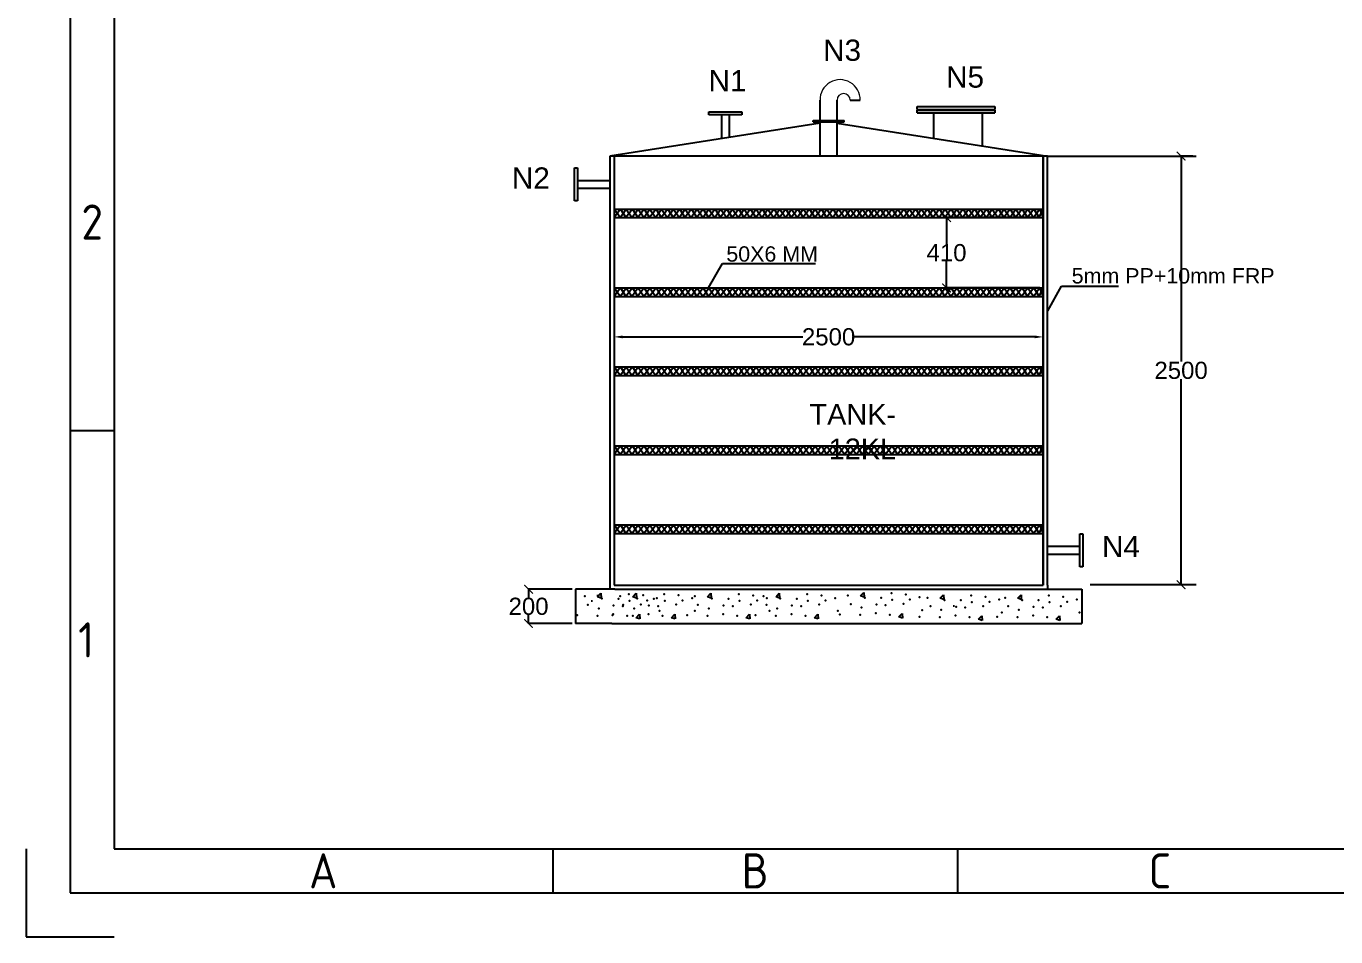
# Model space of a CAD drawing. Header units: millimetres. Extents: x 28040 to 97772, y -4599999986130 to 21571.
# Drawn here: x 28040 to 35672, y 10753 to 16060 of the extents above; entities that cross this region are included whole.
import ezdxf
from ezdxf.enums import TextEntityAlignment as Align

# ---------------------------------------------------------------- set-up
doc = ezdxf.new("R2010")
doc.units = ezdxf.units.MM
doc.header["$LTSCALE"] = 200
doc.header["$MEASUREMENT"] = 0
doc.styles.add('ISOCP', font='isocp.shx')
doc.styles.get("Standard").update_dxf_attribs({"font": 'arial.ttf'})
doc.dimstyles.get("Standard").update_dxf_attribs({"dimtxt": 100, "dimasz": 50, "dimexe": 0.18, "dimexo": 20, "dimgap": 0.5, "dimtad": 0, "dimtih": 1, "dimtoh": 1, "dimdec": 0, "dimzin": 0, "dimdsep": 46, "dimtxsty": 'Standard', "dimcen": 0.09, "dimadec": 0, "dimazin": 0, "dimtfac": 1, "dimtdec": 0, "dimtofl": 0, "dimtmove": 0, "dimatfit": 3, "dimfxl": 1, "dimtolj": 1, "dimtzin": 0, "dimarcsym": 0})

# ---------------------------------------------------------------- blocks, each defined once
blk = doc.blocks.new('*D91')
at = {"color": 0, "lineweight": -2, "transparency": 16777216}
for p, q in [((31466, 14464.2), (31466, 14249)), ((33966.1, 14464.2), (33966.1, 14249)), ((31516, 14249.2), (32565.5, 14249.2)), ((33916.1, 14249.2), (32866.5, 14249.2))]:
    blk.add_line(p, q, dxfattribs=at)
at = {"color": 0, "linetype": 'Continuous', "transparency": 16777216}
for points in [[(31516, 14257.5), (31516, 14240.9), (31466, 14249.2)], [(33916.1, 14257.5), (33916.1, 14240.9), (33966.1, 14249.2)]]:
    blk.add_solid(points, dxfattribs=at)
at = {"layer": 'Defpoints', "color": 0, "linetype": 'Continuous', "transparency": 16777216}
for p in [(31466, 14484.2), (33966.1, 14484.2), (33966.1, 14249.2)]:
    blk.add_point(p, dxfattribs=at)
at = {"color": 0, "linetype": 'Continuous', "transparency": 16777216, "insert": (32716, 14249.2), "char_height": 100, "attachment_point": 5}
blk.add_mtext('\\A1;2500', dxfattribs=at)
blk = doc.blocks.new('_ArchTick')
at = {"color": 0, "linetype": 'ByBlock', "const_width": 0.15}
blk.add_lwpolyline([(-0.5, -0.5), (0.5, 0.5)], dxfattribs=at)
blk = doc.blocks.new('*D92')
at = {"color": 0, "lineweight": -2, "transparency": 16777216}
for p, q in [((34838.6, 15302.9), (34769.9, 15302.9)), ((34770.1, 15302.9), (34770.1, 14105.4)), ((34770.1, 12804.7), (34770.1, 14002.2)), ((34838.6, 12804.7), (34769.9, 12804.7))]:
    blk.add_line(p, q, dxfattribs=at)
at = {"layer": 'Defpoints', "color": 0, "linetype": 'Continuous', "transparency": 16777216}
for p in [(34858.6, 15302.9), (34770.1, 12804.7), (34858.6, 12804.7)]:
    blk.add_point(p, dxfattribs=at)
at = {"color": 0, "linetype": 'Continuous', "lineweight": -2, "transparency": 16777216, "xscale": 50, "yscale": 50, "zscale": 50}
for p, rotation in [((34770.1, 15302.9), 90), ((34770.1, 12804.7), 270)]:
    blk.add_blockref('_ArchTick', p, dxfattribs=dict(at, rotation=rotation))
at = {"color": 0, "linetype": 'Continuous', "transparency": 16777216, "insert": (34770.1, 14053.8), "char_height": 100, "attachment_point": 5}
blk.add_mtext('\\A1;2500', dxfattribs=at)
blk = doc.blocks.new('*D93')
at = {"color": 0, "lineweight": -2, "transparency": 16777216}
for p, q in [((33946.2, 14944.2), (33403.3, 14944.5)), ((33403.5, 14944.5), (33403.4, 14791.1)), ((33403.2, 14534.5), (33403.3, 14688)), ((33946, 14534.2), (33403, 14534.5))]:
    blk.add_line(p, q, dxfattribs=at)
at = {"layer": 'Defpoints', "color": 0, "linetype": 'Continuous', "transparency": 16777216}
for p in [(33966.2, 14944.2), (33403.2, 14534.5), (33966, 14534.2)]:
    blk.add_point(p, dxfattribs=at)
at = {"color": 0, "linetype": 'Continuous', "lineweight": -2, "transparency": 16777216, "xscale": 50, "yscale": 50, "zscale": 50}
for p, rotation in [((33403.5, 14944.5), 89.96324963914192), ((33403.2, 14534.5), 269.9632496391418)]:
    blk.add_blockref('_ArchTick', p, dxfattribs=dict(at, rotation=rotation))
at = {"color": 0, "linetype": 'Continuous', "transparency": 16777216, "insert": (33403.3, 14739.5), "char_height": 100, "attachment_point": 5}
blk.add_mtext('\\A1;410', dxfattribs=at)
blk = doc.blocks.new('*D94')
at = {"color": 0, "lineweight": -2, "transparency": 16777216}
for p, q in [((31221.2, 12778.4), (30967.6, 12778.4)), ((30967.8, 12778.4), (30967.8, 12730.3)), ((30967.8, 12579.2), (30967.8, 12627.2)), ((31221.2, 12579.2), (30967.6, 12579.2))]:
    blk.add_line(p, q, dxfattribs=at)
at = {"layer": 'Defpoints', "color": 0, "linetype": 'Continuous', "transparency": 16777216}
for p in [(31241.2, 12778.4), (30967.8, 12579.2), (31241.2, 12579.2)]:
    blk.add_point(p, dxfattribs=at)
at = {"color": 0, "linetype": 'Continuous', "lineweight": -2, "transparency": 16777216, "xscale": 50, "yscale": 50, "zscale": 50}
for p, rotation in [((30967.8, 12778.4), 90), ((30967.8, 12579.2), 270)]:
    blk.add_blockref('_ArchTick', p, dxfattribs=dict(at, rotation=rotation))
at = {"color": 0, "linetype": 'Continuous', "transparency": 16777216, "insert": (30967.8, 12678.8), "char_height": 100, "attachment_point": 5}
blk.add_mtext('\\A1;200', dxfattribs=at)

msp = doc.modelspace()

# ---------------------------------------------------------------- hatches: boundary and pattern name
h = msp.add_hatch()
h.set_pattern_fill('AR-CONC', color=256, scale=150)
h.set_pattern_definition([(50, (34444.95, 13160.8), (1075.9, -94.13), [112.5, -1237.5]), (355, (34445, 13160.8), (-208.13, 1128.3), [90, -990]), (100.45, (34534.6, 13153), (867.76, 1034.16), [95.6, -1051.7]), (46.184, (34445, 13460.8), (1600.86, -248.3), [168.75, -1856.25]), (96.636, (34578.4, 13440.1), (1402, 1461.2), [143.4, -1577.57]), (351.184, (34445, 13460.8), (1402, 1461.2), [135, -1485]), (21, (34594.95, 13385.8), (895.36, -603.93), [112.5, -1237.5]), (326, (34595, 13385.8), (364.97, 1087.73), [90, -990]), (71.45, (34669.6, 13335.5), (1260.33, 483.8), [95.6, -1051.71]), (37.5, (34444.95, 13160.83), (18.24, 499.34), [0, -978, 0, -1005, 0, -993.75]), (7.5, (34444.95, 13160.83), (394.6, 591.62), [0, -573, 0, -955.5, 0, -378.75]), (327.5, (34110.45, 13160.83), (800.734, -33.83), [0, -375, 0, -1170, 0, -1552.5]), (317.5, (33960.45, 13160.8), (874.78, 150.16), [0, -487.5, 0, -777, 0, -1102.5])])
h.paths.add_polyline_path([(34191.1, 12778.4), (33991.1, 12778.4), (33971.1, 12778.4), (31471.1, 12778.4), (31441.2, 12778.4), (31241.2, 12778.4), (31241.2, 12579.2), (31423.7, 12579.2), (31453.7, 12579.2), (33953.7, 12579.2), (33973.7, 12579.2), (34173.7, 12579.2), (34191.1, 12579.2)])

# ---------------------------------------------------------------- linework, layer by layer
at = {"color": 0}
for p, q in [((28296.7, 21262.1), (28296.7, 11009.7)), ((28553, 21005.8), (28553, 11266.1)), ((28553, 13701), (28296.7, 13701)), ((28040.4, 11266.1), (28040.4, 10753.4)), ((28553, 11266.1), (42925.4, 11266.1)), ((31109.5, 11266.1), (31109.5, 11009.7)), ((33467.6, 11266.1), (33467.6, 11009.7)), ((28296.7, 11009.7), (43181.7, 11009.7)), ((28040.4, 10753.4), (28553, 10753.4))]:
    msp.add_line(p, q, dxfattribs=at)
at = {"linetype": 'Continuous'}
for p, q in [((32666.1, 15502.9), (32666.1, 15628.3)), ((32766.1, 15502.9), (32766.1, 15628.3)), ((32666.1, 15494.9), (31441.2, 15302.9)), ((32626.9, 15511.1), (32807, 15511.1)), ((32626.9, 15502.9), (32626.9, 15511.1)), ((32626.9, 15502.9), (32807, 15502.9)), ((32666.1, 15302.9), (32666.1, 15502.9)), ((32766.1, 15302.9), (32766.1, 15502.9)), ((32766.1, 15494.9), (33991.1, 15302.9)), ((32807, 15502.9), (32807, 15511.1)), ((31466.1, 15302.9), (31441.2, 15302.9)), ((33991.1, 15302.9), (34858.6, 15302.9)), ((32016.5, 14534.2), (32097.2, 14676.7)), ((32097.2, 14676.7), (32427.9, 14676.7)), ((32427.9, 14676.7), (32639.9, 14676.7)), ((33993.1, 14401.9), (34073.9, 14544.4)), ((34073.9, 14544.4), (34404.6, 14544.4)), ((34858.6, 12804.7), (34241.1, 12804.7))]:
    msp.add_line(p, q, dxfattribs=at)
for p, q in [((32842.3, 15628.3), (32900, 15628.3)), ((33232.6, 15592), (33684.7, 15592)), ((33232.6, 15575), (33232.6, 15592)), ((33232.6, 15575), (33684.7, 15575)), ((33232.6, 15571.3), (33684.7, 15571.3)), ((33232.6, 15554.3), (33232.6, 15571.3)), ((33684.7, 15592), (33684.7, 15575)), ((33684.7, 15571.3), (33684.7, 15554.3)), ((32017.6, 15560.8), (32091.3, 15560.8)), ((32017.6, 15543.8), (32017.6, 15560.8)), ((32091.3, 15543.8), (32017.6, 15543.8)), ((32091.3, 15560.8), (32136.7, 15560.8)), ((32091.3, 15543.8), (32091.3, 15404.8)), ((32210.4, 15543.8), (32091.3, 15543.8)), ((32136.7, 15560.8), (32210.4, 15560.8)), ((32136.7, 15543.8), (32136.7, 15411.9)), ((32210.4, 15560.8), (32210.4, 15543.8)), ((33232.6, 15554.3), (33684.7, 15554.3)), ((33328.2, 15554.3), (33327.5, 15405.1)), ((33611, 15554.3), (33611, 15359.7)), ((31441.2, 15302.9), (31441.2, 12801.1)), ((31466.1, 15302.9), (31466.1, 12802.9)), ((33991.1, 15302.9), (31466.1, 15302.9)), ((33966.1, 15302.9), (33966.1, 12802.9)), ((33966.1, 12802.9), (33966.1, 15302.9)), ((33966.1, 15302.9), (33966.1, 14842.9)), ((33991.1, 12802.9), (33991.1, 15302.9)), ((31235.2, 15160.4), (31235.2, 15234.1)), ((31235.2, 15234.1), (31252.2, 15234.1)), ((31252.2, 15234.1), (31252.2, 15115.1)), ((31235.2, 15115.1), (31235.2, 15160.4)), ((31235.2, 15041.4), (31235.2, 15115.1)), ((31252.2, 15160.4), (31441.2, 15160.4)), ((31252.2, 15115.1), (31441.2, 15115.1)), ((31252.2, 15115.1), (31252.2, 15041.4)), ((31252.2, 15041.4), (31235.2, 15041.4)), ((31504.3, 14994.2), (31466, 14944.3)), ((31466.1, 14994.2), (33966.1, 14994.2)), ((31501.1, 14944.3), (31466.1, 14994.2)), ((31501.1, 14944.3), (31536.7, 14994.2)), ((31504.3, 14994.2), (31535, 14944.2)), ((31573.1, 14994.2), (31534.8, 14944.3)), ((31569.9, 14944.3), (31535, 14994.2)), ((31569.9, 14944.3), (31605.5, 14994.2)), ((31573.1, 14994.2), (31603.8, 14944.2)), ((31641.9, 14994.2), (31603.6, 14944.3)), ((31638.7, 14944.3), (31603.8, 14994.2)), ((31638.7, 14944.3), (31674.3, 14994.2)), ((31641.9, 14994.2), (31672.6, 14944.2)), ((31710.7, 14994.2), (31672.4, 14944.3)), ((31707.5, 14944.3), (31672.6, 14994.2)), ((31707.5, 14944.3), (31743.2, 14994.2)), ((31710.7, 14994.2), (31741.4, 14944.2)), ((31779.5, 14994.2), (31741.2, 14944.3)), ((31776.3, 14944.3), (31741.4, 14994.2)), ((31776.3, 14944.3), (31812, 14994.2)), ((31779.5, 14994.2), (31810.2, 14944.2)), ((31848.4, 14994.2), (31810, 14944.3)), ((31845.1, 14944.3), (31810.2, 14994.2)), ((31845.1, 14944.3), (31880.8, 14994.2)), ((31848.4, 14994.2), (31879, 14944.2)), ((31917.2, 14994.2), (31878.8, 14944.3)), ((31913.9, 14944.3), (31879, 14994.2)), ((31913.9, 14944.3), (31949.6, 14994.2)), ((31917.2, 14994.2), (31947.8, 14944.2)), ((31986, 14994.2), (31947.6, 14944.3)), ((31982.7, 14944.3), (31947.8, 14994.2)), ((31982.7, 14944.3), (32018.4, 14994.2)), ((31986, 14994.2), (32016.6, 14944.2)), ((32054.8, 14994.2), (32016.4, 14944.3)), ((32051.5, 14944.3), (32016.6, 14994.2)), ((32051.5, 14944.3), (32087.2, 14994.2)), ((32054.8, 14994.2), (32085.4, 14944.2)), ((32123.6, 14994.2), (32085.2, 14944.3)), ((32120.3, 14944.3), (32085.4, 14994.2)), ((32120.3, 14944.3), (32156, 14994.2)), ((32123.6, 14994.2), (32154.2, 14944.2)), ((32192.4, 14994.2), (32154.1, 14944.3)), ((32189.1, 14944.3), (32154.2, 14994.2)), ((32189.1, 14944.3), (32224.8, 14994.2)), ((32192.4, 14994.2), (32223, 14944.2)), ((32261.2, 14994.2), (32222.9, 14944.3)), ((32258, 14944.3), (32223, 14994.2)), ((32258, 14944.3), (32293.6, 14994.2)), ((32261.2, 14994.2), (32291.8, 14944.2)), ((32330, 14994.2), (32291.7, 14944.3)), ((32326.8, 14944.3), (32291.8, 14994.2)), ((32326.8, 14944.3), (32362.4, 14994.2)), ((32330, 14994.2), (32360.6, 14944.2)), ((32398.8, 14994.2), (32360.5, 14944.3)), ((32395.6, 14944.3), (32360.6, 14994.2)), ((32395.6, 14944.3), (32431.2, 14994.2)), ((32398.8, 14994.2), (32429.4, 14944.2)), ((32467.6, 14994.2), (32429.3, 14944.3)), ((32464.4, 14944.3), (32429.4, 14994.2)), ((32464.4, 14944.3), (32500, 14994.2)), ((32467.6, 14994.2), (32498.3, 14944.2)), ((32536.4, 14994.2), (32498.1, 14944.3)), ((32533.2, 14944.3), (32498.3, 14994.2)), ((32533.2, 14944.3), (32568.8, 14994.2)), ((32536.4, 14994.2), (32567.1, 14944.2)), ((32605.2, 14994.2), (32566.9, 14944.3)), ((32602, 14944.3), (32567.1, 14994.2)), ((32602, 14944.3), (32637.7, 14994.2)), ((32605.2, 14994.2), (32635.9, 14944.2)), ((32674, 14994.2), (32635.7, 14944.3)), ((32670.8, 14944.3), (32635.9, 14994.2)), ((32670.8, 14944.3), (32706.5, 14994.2)), ((32674, 14994.2), (32704.7, 14944.2)), ((32742.9, 14994.2), (32704.5, 14944.3)), ((32739.6, 14944.3), (32704.7, 14994.2)), ((32739.6, 14944.3), (32775.3, 14994.2)), ((32742.9, 14994.2), (32773.5, 14944.2)), ((32811.7, 14994.2), (32773.3, 14944.3)), ((32808.4, 14944.3), (32773.5, 14994.2)), ((32808.4, 14944.3), (32844.1, 14994.2)), ((32811.7, 14994.2), (32842.3, 14944.2)), ((32880.5, 14994.2), (32842.1, 14944.3)), ((32877.2, 14944.3), (32842.3, 14994.2)), ((32877.2, 14944.3), (32912.9, 14994.2)), ((32880.5, 14994.2), (32911.1, 14944.2)), ((32949.3, 14994.2), (32910.9, 14944.3)), ((32946, 14944.3), (32911.1, 14994.2)), ((32946, 14944.3), (32981.7, 14994.2)), ((32949.3, 14994.2), (32979.9, 14944.2)), ((33018.1, 14994.2), (32979.7, 14944.3)), ((33014.8, 14944.3), (32979.9, 14994.2)), ((33014.8, 14944.3), (33050.5, 14994.2)), ((33018.1, 14994.2), (33048.7, 14944.2)), ((33086.9, 14994.2), (33048.6, 14944.3)), ((33083.6, 14944.3), (33048.7, 14994.2)), ((33083.6, 14944.3), (33119.3, 14994.2)), ((33086.9, 14994.2), (33117.5, 14944.2)), ((33155.7, 14994.2), (33117.4, 14944.3)), ((33152.4, 14944.3), (33117.5, 14994.2)), ((33152.4, 14944.3), (33188.1, 14994.2)), ((33155.7, 14994.2), (33186.3, 14944.2)), ((33224.5, 14994.2), (33186.2, 14944.3)), ((33221.3, 14944.3), (33186.3, 14994.2)), ((33221.3, 14944.3), (33256.9, 14994.2)), ((33224.5, 14994.2), (33255.1, 14944.2)), ((33293.3, 14994.2), (33255, 14944.3)), ((33290.1, 14944.3), (33255.1, 14994.2)), ((33290.1, 14944.3), (33325.7, 14994.2)), ((33293.3, 14994.2), (33323.9, 14944.2)), ((33362.1, 14994.2), (33323.8, 14944.3)), ((33358.9, 14944.3), (33323.9, 14994.2)), ((33358.9, 14944.3), (33394.5, 14994.2)), ((33362.1, 14994.2), (33392.8, 14944.2)), ((33430.9, 14994.2), (33392.6, 14944.3)), ((33427.7, 14944.3), (33392.8, 14994.2)), ((33427.7, 14944.3), (33463.3, 14994.2)), ((33430.9, 14994.2), (33461.6, 14944.2)), ((33499.7, 14994.3), (33461.4, 14944.4)), ((33496.5, 14944.4), (33461.6, 14994.3)), ((33496.5, 14944.4), (33532.1, 14994.3)), ((33499.7, 14994.3), (33530.4, 14944.3)), ((33568.5, 14994.3), (33530.2, 14944.4)), ((33565.3, 14944.4), (33530.4, 14994.3)), ((33565.3, 14944.4), (33601, 14994.3)), ((33568.5, 14994.3), (33599.2, 14944.3)), ((33637.3, 14994.3), (33599, 14944.4)), ((33634.1, 14944.4), (33599.2, 14994.3)), ((33634.1, 14944.4), (33669.8, 14994.3)), ((33637.3, 14994.3), (33668, 14944.3)), ((33706.2, 14994.3), (33667.8, 14944.4)), ((33702.9, 14944.4), (33668, 14994.3)), ((33702.9, 14944.4), (33738.6, 14994.3)), ((33706.2, 14994.3), (33736.8, 14944.3)), ((33775, 14994.3), (33736.6, 14944.4)), ((33771.7, 14944.4), (33736.8, 14994.3)), ((33771.7, 14944.4), (33807.4, 14994.3)), ((33775, 14994.3), (33805.6, 14944.3)), ((33843.8, 14994.3), (33805.4, 14944.4)), ((33840.5, 14944.4), (33805.6, 14994.3)), ((33840.5, 14944.4), (33876.2, 14994.3)), ((33843.8, 14994.3), (33874.4, 14944.3)), ((33912.6, 14994.3), (33874.2, 14944.4)), ((33909.3, 14944.4), (33874.4, 14994.3)), ((33909.3, 14944.4), (33945, 14994.3)), ((33912.6, 14994.3), (33943.2, 14944.3)), ((33943.2, 14944.3), (33966.1, 14994.2)), ((33945, 14994.3), (33966.2, 14944.2)), ((31466.1, 14944.2), (33966.2, 14944.2)), ((31504.2, 14534.2), (31465.8, 14484.3)), ((31466, 14534.2), (33966, 14534.2)), ((31500.9, 14484.3), (31466, 14534.2)), ((31500.9, 14484.3), (31536.6, 14534.2)), ((31504.2, 14534.2), (31534.8, 14484.2)), ((31573, 14534.2), (31534.6, 14484.3)), ((31569.7, 14484.3), (31534.8, 14534.2)), ((31569.7, 14484.3), (31605.4, 14534.2)), ((31573, 14534.2), (31603.6, 14484.2)), ((31641.8, 14534.2), (31603.5, 14484.3)), ((31638.5, 14484.3), (31603.6, 14534.2)), ((31638.5, 14484.3), (31674.2, 14534.2)), ((31641.8, 14534.2), (31672.4, 14484.2)), ((31710.6, 14534.2), (31672.3, 14484.3)), ((31707.3, 14484.3), (31672.4, 14534.2)), ((31707.3, 14484.3), (31743, 14534.2)), ((31710.6, 14534.2), (31741.2, 14484.2)), ((31779.4, 14534.2), (31741.1, 14484.3)), ((31776.2, 14484.3), (31741.2, 14534.2)), ((31776.2, 14484.3), (31811.8, 14534.2)), ((31779.4, 14534.2), (31810, 14484.2)), ((31848.2, 14534.2), (31809.9, 14484.3)), ((31845, 14484.3), (31810, 14534.2)), ((31845, 14484.3), (31880.6, 14534.2)), ((31848.2, 14534.2), (31878.8, 14484.2)), ((31917, 14534.2), (31878.7, 14484.3)), ((31913.8, 14484.3), (31878.8, 14534.2)), ((31913.8, 14484.3), (31949.4, 14534.2)), ((31917, 14534.2), (31947.7, 14484.2)), ((31985.8, 14534.2), (31947.5, 14484.3)), ((31982.6, 14484.3), (31947.7, 14534.2)), ((31982.6, 14484.3), (32018.2, 14534.2)), ((31985.8, 14534.2), (32016.5, 14484.2)), ((32054.6, 14534.2), (32016.3, 14484.3)), ((32051.4, 14484.3), (32016.5, 14534.2)), ((32051.4, 14484.3), (32087, 14534.2)), ((32054.6, 14534.2), (32085.3, 14484.2)), ((32123.4, 14534.2), (32085.1, 14484.3)), ((32120.2, 14484.3), (32085.3, 14534.2)), ((32120.2, 14484.3), (32155.9, 14534.2)), ((32123.4, 14534.2), (32154.1, 14484.2)), ((32192.2, 14534.2), (32153.9, 14484.3)), ((32189, 14484.3), (32154.1, 14534.2)), ((32189, 14484.3), (32224.7, 14534.2)), ((32192.2, 14534.2), (32222.9, 14484.2)), ((32261.1, 14534.2), (32222.7, 14484.3)), ((32257.8, 14484.3), (32222.9, 14534.2)), ((32257.8, 14484.3), (32293.5, 14534.2)), ((32261.1, 14534.2), (32291.7, 14484.2)), ((32329.9, 14534.2), (32291.5, 14484.3)), ((32326.6, 14484.3), (32291.7, 14534.2)), ((32326.6, 14484.3), (32362.3, 14534.2)), ((32329.9, 14534.2), (32360.5, 14484.2)), ((32398.7, 14534.2), (32360.3, 14484.3)), ((32395.4, 14484.3), (32360.5, 14534.2)), ((32395.4, 14484.3), (32431.1, 14534.2)), ((32398.7, 14534.2), (32429.3, 14484.2)), ((32467.5, 14534.2), (32429.1, 14484.3)), ((32464.2, 14484.3), (32429.3, 14534.2)), ((32464.2, 14484.3), (32499.9, 14534.2)), ((32467.5, 14534.2), (32498.1, 14484.2)), ((32536.3, 14534.2), (32497.9, 14484.3)), ((32533, 14484.3), (32498.1, 14534.2)), ((32533, 14484.3), (32568.7, 14534.2)), ((32536.3, 14534.2), (32566.9, 14484.2)), ((32605.1, 14534.2), (32566.8, 14484.3)), ((32601.8, 14484.3), (32566.9, 14534.2)), ((32601.8, 14484.3), (32637.5, 14534.2)), ((32605.1, 14534.2), (32635.7, 14484.2)), ((32673.9, 14534.2), (32635.6, 14484.3)), ((32670.7, 14484.3), (32635.7, 14534.2)), ((32670.7, 14484.3), (32706.3, 14534.2)), ((32673.9, 14534.2), (32704.5, 14484.2)), ((32742.7, 14534.2), (32704.4, 14484.3)), ((32739.5, 14484.3), (32704.5, 14534.2)), ((32739.5, 14484.3), (32775.1, 14534.2)), ((32742.7, 14534.2), (32773.3, 14484.2)), ((32811.5, 14534.2), (32773.2, 14484.3)), ((32808.3, 14484.3), (32773.3, 14534.2)), ((32808.3, 14484.3), (32843.9, 14534.2)), ((32811.5, 14534.2), (32842.1, 14484.2)), ((32880.3, 14534.2), (32842, 14484.3)), ((32877.1, 14484.3), (32842.1, 14534.2)), ((32877.1, 14484.3), (32912.7, 14534.2)), ((32880.3, 14534.2), (32911, 14484.2)), ((32949.1, 14534.2), (32910.8, 14484.3)), ((32945.9, 14484.3), (32911, 14534.2)), ((32945.9, 14484.3), (32981.5, 14534.2)), ((32949.1, 14534.2), (32979.8, 14484.2)), ((33017.9, 14534.2), (32979.6, 14484.3)), ((33014.7, 14484.3), (32979.8, 14534.2)), ((33014.7, 14484.3), (33050.4, 14534.2)), ((33017.9, 14534.2), (33048.6, 14484.2)), ((33086.7, 14534.2), (33048.4, 14484.3)), ((33083.5, 14484.3), (33048.6, 14534.2)), ((33083.5, 14484.3), (33119.2, 14534.2)), ((33086.7, 14534.2), (33117.4, 14484.2)), ((33155.5, 14534.2), (33117.2, 14484.3)), ((33152.3, 14484.3), (33117.4, 14534.2)), ((33152.3, 14484.3), (33188, 14534.2)), ((33155.5, 14534.2), (33186.2, 14484.2)), ((33224.4, 14534.2), (33186, 14484.3)), ((33221.1, 14484.3), (33186.2, 14534.2)), ((33221.1, 14484.3), (33256.8, 14534.2)), ((33224.4, 14534.2), (33255, 14484.2)), ((33293.2, 14534.2), (33254.8, 14484.3)), ((33289.9, 14484.3), (33255, 14534.2)), ((33289.9, 14484.3), (33325.6, 14534.2)), ((33293.2, 14534.2), (33323.8, 14484.2)), ((33362, 14534.2), (33323.6, 14484.3)), ((33358.7, 14484.3), (33323.8, 14534.2)), ((33358.7, 14484.3), (33394.4, 14534.2)), ((33362, 14534.2), (33392.6, 14484.2)), ((33430.8, 14534.2), (33392.4, 14484.3)), ((33427.5, 14484.3), (33392.6, 14534.2)), ((33427.5, 14484.3), (33463.2, 14534.2)), ((33430.8, 14534.2), (33461.4, 14484.2)), ((33499.6, 14534.3), (33461.3, 14484.4)), ((33496.3, 14484.4), (33461.4, 14534.3)), ((33496.3, 14484.4), (33532, 14534.3)), ((33499.6, 14534.3), (33530.2, 14484.3)), ((33568.4, 14534.3), (33530.1, 14484.4)), ((33565.1, 14484.4), (33530.2, 14534.3)), ((33565.1, 14484.4), (33600.8, 14534.3)), ((33568.4, 14534.3), (33599, 14484.3)), ((33637.2, 14534.3), (33598.9, 14484.4)), ((33634, 14484.4), (33599, 14534.3)), ((33634, 14484.4), (33669.6, 14534.3)), ((33637.2, 14534.3), (33667.8, 14484.3)), ((33706, 14534.3), (33667.7, 14484.4)), ((33702.8, 14484.4), (33667.8, 14534.3)), ((33702.8, 14484.4), (33738.4, 14534.3)), ((33706, 14534.3), (33736.6, 14484.3)), ((33774.8, 14534.3), (33736.5, 14484.4)), ((33771.6, 14484.4), (33736.6, 14534.3)), ((33771.6, 14484.4), (33807.2, 14534.3)), ((33774.8, 14534.3), (33805.5, 14484.3)), ((33843.6, 14534.3), (33805.3, 14484.4)), ((33840.4, 14484.4), (33805.5, 14534.3)), ((33840.4, 14484.4), (33876, 14534.3)), ((33843.6, 14534.3), (33874.3, 14484.3)), ((33912.4, 14534.3), (33874.1, 14484.4)), ((33909.2, 14484.4), (33874.3, 14534.3)), ((33909.2, 14484.4), (33944.8, 14534.3)), ((33912.4, 14534.3), (33943.1, 14484.3)), ((33943.1, 14484.3), (33966, 14534.2)), ((33944.8, 14534.3), (33966.1, 14484.2)), ((31466, 14484.2), (33966.1, 14484.2)), ((31504.2, 14074.2), (31465.9, 14024.3)), ((31466.1, 14074.2), (33966, 14074.2)), ((31501, 14024.3), (31466.1, 14074.2)), ((31501, 14024.3), (31536.7, 14074.2)), ((31504.2, 14074.2), (31534.9, 14024.2)), ((31573, 14074.2), (31534.7, 14024.3)), ((31569.8, 14024.3), (31534.9, 14074.2)), ((31569.8, 14024.3), (31605.5, 14074.2)), ((31573, 14074.2), (31603.7, 14024.2)), ((31641.8, 14074.2), (31603.5, 14024.3)), ((31638.6, 14024.3), (31603.7, 14074.2)), ((31638.6, 14024.3), (31674.3, 14074.2)), ((31641.8, 14074.2), (31672.5, 14024.2)), ((31710.7, 14074.2), (31672.3, 14024.3)), ((31707.4, 14024.3), (31672.5, 14074.2)), ((31707.4, 14024.3), (31743.1, 14074.2)), ((31710.7, 14074.2), (31741.3, 14024.2)), ((31779.5, 14074.2), (31741.1, 14024.3)), ((31776.2, 14024.3), (31741.3, 14074.2)), ((31776.2, 14024.3), (31811.9, 14074.2)), ((31779.5, 14074.2), (31810.1, 14024.2)), ((31848.3, 14074.2), (31809.9, 14024.3)), ((31845, 14024.3), (31810.1, 14074.2)), ((31845, 14024.3), (31880.7, 14074.2)), ((31848.3, 14074.2), (31878.9, 14024.2)), ((31917.1, 14074.2), (31878.7, 14024.3)), ((31913.8, 14024.3), (31878.9, 14074.2)), ((31913.8, 14024.3), (31949.5, 14074.2)), ((31917.1, 14074.2), (31947.7, 14024.2)), ((31985.9, 14074.2), (31947.6, 14024.3)), ((31982.6, 14024.3), (31947.7, 14074.2)), ((31982.6, 14024.3), (32018.3, 14074.2)), ((31985.9, 14074.2), (32016.5, 14024.2)), ((32054.7, 14074.2), (32016.4, 14024.3)), ((32051.4, 14024.3), (32016.5, 14074.2)), ((32051.4, 14024.3), (32087.1, 14074.2)), ((32054.7, 14074.2), (32085.3, 14024.2)), ((32123.5, 14074.2), (32085.2, 14024.3)), ((32120.3, 14024.3), (32085.3, 14074.2)), ((32120.3, 14024.3), (32155.9, 14074.2)), ((32123.5, 14074.2), (32154.1, 14024.2)), ((32192.3, 14074.2), (32154, 14024.3)), ((32189.1, 14024.3), (32154.1, 14074.2)), ((32189.1, 14024.3), (32224.7, 14074.2)), ((32192.3, 14074.2), (32222.9, 14024.2)), ((32261.1, 14074.2), (32222.8, 14024.3)), ((32257.9, 14024.3), (32222.9, 14074.2)), ((32257.9, 14024.3), (32293.5, 14074.2)), ((32261.1, 14074.2), (32291.8, 14024.2)), ((32329.9, 14074.2), (32291.6, 14024.3)), ((32326.7, 14024.3), (32291.8, 14074.2)), ((32326.7, 14024.3), (32362.3, 14074.2)), ((32329.9, 14074.2), (32360.6, 14024.2)), ((32398.7, 14074.2), (32360.4, 14024.3)), ((32395.5, 14024.3), (32360.6, 14074.2)), ((32395.5, 14024.3), (32431.1, 14074.2)), ((32398.7, 14074.2), (32429.4, 14024.2)), ((32467.5, 14074.2), (32429.2, 14024.3)), ((32464.3, 14024.3), (32429.4, 14074.2)), ((32464.3, 14024.3), (32500, 14074.2)), ((32467.5, 14074.2), (32498.2, 14024.2)), ((32536.3, 14074.2), (32498, 14024.3)), ((32533.1, 14024.3), (32498.2, 14074.2)), ((32533.1, 14024.3), (32568.8, 14074.2)), ((32536.3, 14074.2), (32567, 14024.2)), ((32605.2, 14074.2), (32566.8, 14024.3)), ((32601.9, 14024.3), (32567, 14074.2)), ((32601.9, 14024.3), (32637.6, 14074.2)), ((32605.2, 14074.2), (32635.8, 14024.2)), ((32674, 14074.2), (32635.6, 14024.3)), ((32670.7, 14024.3), (32635.8, 14074.2)), ((32670.7, 14024.3), (32706.4, 14074.2)), ((32674, 14074.2), (32704.6, 14024.2)), ((32742.8, 14074.2), (32704.4, 14024.3)), ((32739.5, 14024.3), (32704.6, 14074.2)), ((32739.5, 14024.3), (32775.2, 14074.2)), ((32742.8, 14074.2), (32773.4, 14024.2)), ((32811.6, 14074.2), (32773.2, 14024.3)), ((32808.3, 14024.3), (32773.4, 14074.2)), ((32808.3, 14024.3), (32844, 14074.2)), ((32811.6, 14074.2), (32842.2, 14024.2)), ((32880.4, 14074.2), (32842, 14024.3)), ((32877.1, 14024.3), (32842.2, 14074.2)), ((32877.1, 14024.3), (32912.8, 14074.2)), ((32880.4, 14074.2), (32911, 14024.2)), ((32949.2, 14074.2), (32910.9, 14024.3)), ((32945.9, 14024.3), (32911, 14074.2)), ((32945.9, 14024.3), (32981.6, 14074.2)), ((32949.2, 14074.2), (32979.8, 14024.2)), ((33018, 14074.2), (32979.7, 14024.3)), ((33014.7, 14024.3), (32979.8, 14074.2)), ((33014.7, 14024.3), (33050.4, 14074.2)), ((33018, 14074.2), (33048.6, 14024.2)), ((33086.8, 14074.2), (33048.5, 14024.3)), ((33083.6, 14024.3), (33048.6, 14074.2)), ((33083.6, 14024.3), (33119.2, 14074.2)), ((33086.8, 14074.2), (33117.4, 14024.2)), ((33155.6, 14074.2), (33117.3, 14024.3)), ((33152.4, 14024.3), (33117.4, 14074.2)), ((33152.4, 14024.3), (33188, 14074.2)), ((33155.6, 14074.2), (33186.2, 14024.2)), ((33224.4, 14074.2), (33186.1, 14024.3)), ((33221.2, 14024.3), (33186.2, 14074.2)), ((33221.2, 14024.3), (33256.8, 14074.2)), ((33224.4, 14074.2), (33255.1, 14024.2)), ((33293.2, 14074.2), (33254.9, 14024.3)), ((33290, 14024.3), (33255.1, 14074.2)), ((33290, 14024.3), (33325.6, 14074.2)), ((33293.2, 14074.2), (33323.9, 14024.2)), ((33362, 14074.2), (33323.7, 14024.3)), ((33358.8, 14024.3), (33323.9, 14074.2)), ((33358.8, 14024.3), (33394.5, 14074.2)), ((33362, 14074.2), (33392.7, 14024.2)), ((33430.8, 14074.2), (33392.5, 14024.3)), ((33427.6, 14024.3), (33392.7, 14074.2)), ((33427.6, 14024.3), (33463.3, 14074.2)), ((33430.8, 14074.2), (33461.5, 14024.2)), ((33499.6, 14074.3), (33461.3, 14024.4)), ((33496.4, 14024.4), (33461.5, 14074.3)), ((33496.4, 14024.4), (33532.1, 14074.3)), ((33499.6, 14074.3), (33530.3, 14024.3)), ((33568.5, 14074.3), (33530.1, 14024.4)), ((33565.2, 14024.4), (33530.3, 14074.3)), ((33565.2, 14024.4), (33600.9, 14074.3)), ((33568.5, 14074.3), (33599.1, 14024.3)), ((33637.3, 14074.3), (33598.9, 14024.4)), ((33634, 14024.4), (33599.1, 14074.3)), ((33634, 14024.4), (33669.7, 14074.3)), ((33637.3, 14074.3), (33667.9, 14024.3)), ((33706.1, 14074.3), (33667.7, 14024.4)), ((33702.8, 14024.4), (33667.9, 14074.3)), ((33702.8, 14024.4), (33738.5, 14074.3)), ((33706.1, 14074.3), (33736.7, 14024.3)), ((33774.9, 14074.3), (33736.5, 14024.4)), ((33771.6, 14024.4), (33736.7, 14074.3)), ((33771.6, 14024.4), (33807.3, 14074.3)), ((33774.9, 14074.3), (33805.5, 14024.3)), ((33843.7, 14074.3), (33805.4, 14024.4)), ((33840.4, 14024.4), (33805.5, 14074.3)), ((33840.4, 14024.4), (33876.1, 14074.3)), ((33843.7, 14074.3), (33874.3, 14024.3)), ((33912.5, 14074.3), (33874.2, 14024.4)), ((33909.2, 14024.4), (33874.3, 14074.3)), ((33909.2, 14024.4), (33944.9, 14074.3)), ((33912.5, 14074.3), (33943.1, 14024.3)), ((33943.1, 14024.3), (33966, 14074.2)), ((33944.9, 14074.3), (33966.1, 14024.2)), ((31466.1, 14024.2), (33966.1, 14024.2)), ((31504.2, 13614.2), (31465.9, 13564.3)), ((31466.1, 13614.2), (33966, 13614.2)), ((31501, 13564.3), (31466.1, 13614.2)), ((31501, 13564.3), (31536.7, 13614.2)), ((31504.2, 13614.2), (31534.9, 13564.2)), ((31573, 13614.2), (31534.7, 13564.3)), ((31569.8, 13564.3), (31534.9, 13614.2)), ((31569.8, 13564.3), (31605.5, 13614.2)), ((31573, 13614.2), (31603.7, 13564.2)), ((31641.8, 13614.2), (31603.5, 13564.3)), ((31638.6, 13564.3), (31603.7, 13614.2)), ((31638.6, 13564.3), (31674.3, 13614.2)), ((31641.8, 13614.2), (31672.5, 13564.2)), ((31710.7, 13614.2), (31672.3, 13564.3)), ((31707.4, 13564.3), (31672.5, 13614.2)), ((31707.4, 13564.3), (31743.1, 13614.2)), ((31710.7, 13614.2), (31741.3, 13564.2)), ((31779.5, 13614.2), (31741.1, 13564.3)), ((31776.2, 13564.3), (31741.3, 13614.2)), ((31776.2, 13564.3), (31811.9, 13614.2)), ((31779.5, 13614.2), (31810.1, 13564.2)), ((31848.3, 13614.2), (31809.9, 13564.3)), ((31845, 13564.3), (31810.1, 13614.2)), ((31845, 13564.3), (31880.7, 13614.2)), ((31848.3, 13614.2), (31878.9, 13564.2)), ((31917.1, 13614.2), (31878.7, 13564.3)), ((31913.8, 13564.3), (31878.9, 13614.2)), ((31913.8, 13564.3), (31949.5, 13614.2)), ((31917.1, 13614.2), (31947.7, 13564.2)), ((31985.9, 13614.2), (31947.6, 13564.3)), ((31982.6, 13564.3), (31947.7, 13614.2)), ((31982.6, 13564.3), (32018.3, 13614.2)), ((31985.9, 13614.2), (32016.5, 13564.2)), ((32054.7, 13614.2), (32016.4, 13564.3)), ((32051.4, 13564.3), (32016.5, 13614.2)), ((32051.4, 13564.3), (32087.1, 13614.2)), ((32054.7, 13614.2), (32085.3, 13564.2)), ((32123.5, 13614.2), (32085.2, 13564.3)), ((32120.3, 13564.3), (32085.3, 13614.2)), ((32120.3, 13564.3), (32155.9, 13614.2)), ((32123.5, 13614.2), (32154.1, 13564.2)), ((32192.3, 13614.2), (32154, 13564.3)), ((32189.1, 13564.3), (32154.1, 13614.2)), ((32189.1, 13564.3), (32224.7, 13614.2)), ((32192.3, 13614.2), (32222.9, 13564.2)), ((32261.1, 13614.2), (32222.8, 13564.3)), ((32257.9, 13564.3), (32222.9, 13614.2)), ((32257.9, 13564.3), (32293.5, 13614.2)), ((32261.1, 13614.2), (32291.8, 13564.2)), ((32329.9, 13614.2), (32291.6, 13564.3)), ((32326.7, 13564.3), (32291.8, 13614.2)), ((32326.7, 13564.3), (32362.3, 13614.2)), ((32329.9, 13614.2), (32360.6, 13564.2)), ((32398.7, 13614.2), (32360.4, 13564.3)), ((32395.5, 13564.3), (32360.6, 13614.2)), ((32395.5, 13564.3), (32431.1, 13614.2)), ((32398.7, 13614.2), (32429.4, 13564.2)), ((32467.5, 13614.2), (32429.2, 13564.3)), ((32464.3, 13564.3), (32429.4, 13614.2)), ((32464.3, 13564.3), (32500, 13614.2)), ((32467.5, 13614.2), (32498.2, 13564.2)), ((32536.3, 13614.2), (32498, 13564.3)), ((32533.1, 13564.3), (32498.2, 13614.2)), ((32533.1, 13564.3), (32568.8, 13614.2)), ((32536.3, 13614.2), (32567, 13564.2)), ((32605.2, 13614.2), (32566.8, 13564.3)), ((32601.9, 13564.3), (32567, 13614.2)), ((32601.9, 13564.3), (32637.6, 13614.2)), ((32605.2, 13614.2), (32635.8, 13564.2)), ((32674, 13614.2), (32635.6, 13564.3)), ((32670.7, 13564.3), (32635.8, 13614.2)), ((32670.7, 13564.3), (32706.4, 13614.2)), ((32674, 13614.2), (32704.6, 13564.2)), ((32742.8, 13614.2), (32704.4, 13564.3)), ((32739.5, 13564.3), (32704.6, 13614.2)), ((32739.5, 13564.3), (32775.2, 13614.2)), ((32742.8, 13614.2), (32773.4, 13564.2)), ((32811.6, 13614.2), (32773.2, 13564.3)), ((32808.3, 13564.3), (32773.4, 13614.2)), ((32808.3, 13564.3), (32844, 13614.2)), ((32811.6, 13614.2), (32842.2, 13564.2)), ((32880.4, 13614.2), (32842, 13564.3)), ((32877.1, 13564.3), (32842.2, 13614.2)), ((32877.1, 13564.3), (32912.8, 13614.2)), ((32880.4, 13614.2), (32911, 13564.2)), ((32949.2, 13614.2), (32910.9, 13564.3)), ((32945.9, 13564.3), (32911, 13614.2)), ((32945.9, 13564.3), (32981.6, 13614.2)), ((32949.2, 13614.2), (32979.8, 13564.2)), ((33018, 13614.2), (32979.7, 13564.3)), ((33014.7, 13564.3), (32979.8, 13614.2)), ((33014.7, 13564.3), (33050.4, 13614.2)), ((33018, 13614.2), (33048.6, 13564.2)), ((33086.8, 13614.2), (33048.5, 13564.3)), ((33083.6, 13564.3), (33048.6, 13614.2)), ((33083.6, 13564.3), (33119.2, 13614.2)), ((33086.8, 13614.2), (33117.4, 13564.2)), ((33155.6, 13614.2), (33117.3, 13564.3)), ((33152.4, 13564.3), (33117.4, 13614.2)), ((33152.4, 13564.3), (33188, 13614.2)), ((33155.6, 13614.2), (33186.2, 13564.2)), ((33224.4, 13614.2), (33186.1, 13564.3)), ((33221.2, 13564.3), (33186.2, 13614.2)), ((33221.2, 13564.3), (33256.8, 13614.2)), ((33224.4, 13614.2), (33255.1, 13564.2)), ((33293.2, 13614.2), (33254.9, 13564.3)), ((33290, 13564.3), (33255.1, 13614.2)), ((33290, 13564.3), (33325.6, 13614.2)), ((33293.2, 13614.2), (33323.9, 13564.2)), ((33362, 13614.2), (33323.7, 13564.3)), ((33358.8, 13564.3), (33323.9, 13614.2)), ((33358.8, 13564.3), (33394.5, 13614.2)), ((33362, 13614.2), (33392.7, 13564.2)), ((33430.8, 13614.2), (33392.5, 13564.3)), ((33427.6, 13564.3), (33392.7, 13614.2)), ((33427.6, 13564.3), (33463.3, 13614.2)), ((33430.8, 13614.2), (33461.5, 13564.2)), ((33499.6, 13614.3), (33461.3, 13564.4)), ((33496.4, 13564.4), (33461.5, 13614.3)), ((33496.4, 13564.4), (33532.1, 13614.3)), ((33499.6, 13614.3), (33530.3, 13564.3)), ((33568.5, 13614.3), (33530.1, 13564.4)), ((33565.2, 13564.4), (33530.3, 13614.3)), ((33565.2, 13564.4), (33600.9, 13614.3)), ((33568.5, 13614.3), (33599.1, 13564.3)), ((33637.3, 13614.3), (33598.9, 13564.4)), ((33634, 13564.4), (33599.1, 13614.3)), ((33634, 13564.4), (33669.7, 13614.3)), ((33637.3, 13614.3), (33667.9, 13564.3)), ((33706.1, 13614.3), (33667.7, 13564.4)), ((33702.8, 13564.4), (33667.9, 13614.3)), ((33702.8, 13564.4), (33738.5, 13614.3)), ((33706.1, 13614.3), (33736.7, 13564.3)), ((33774.9, 13614.3), (33736.5, 13564.4)), ((33771.6, 13564.4), (33736.7, 13614.3)), ((33771.6, 13564.4), (33807.3, 13614.3)), ((33774.9, 13614.3), (33805.5, 13564.3)), ((33843.7, 13614.3), (33805.4, 13564.4)), ((33840.4, 13564.4), (33805.5, 13614.3)), ((33840.4, 13564.4), (33876.1, 13614.3)), ((33843.7, 13614.3), (33874.3, 13564.3)), ((33912.5, 13614.3), (33874.2, 13564.4)), ((33909.2, 13564.4), (33874.3, 13614.3)), ((33909.2, 13564.4), (33944.9, 13614.3)), ((33912.5, 13614.3), (33943.1, 13564.3)), ((33943.1, 13564.3), (33966, 13614.2)), ((33944.9, 13614.3), (33966.1, 13564.2)), ((31466.1, 13564.2), (33966.1, 13564.2)), ((31504.2, 13154.2), (31465.9, 13104.3)), ((31466.1, 13154.2), (33966, 13154.2)), ((31501, 13104.3), (31466.1, 13154.2)), ((31501, 13104.3), (31536.7, 13154.2)), ((31504.2, 13154.2), (31534.9, 13104.2)), ((31573.1, 13154.2), (31534.7, 13104.3)), ((31569.8, 13104.3), (31534.9, 13154.2)), ((31569.8, 13104.3), (31605.5, 13154.2)), ((31573.1, 13154.2), (31603.7, 13104.2)), ((31641.9, 13154.2), (31603.5, 13104.3)), ((31638.6, 13104.3), (31603.7, 13154.2)), ((31638.6, 13104.3), (31674.3, 13154.2)), ((31641.9, 13154.2), (31672.5, 13104.2)), ((31710.7, 13154.2), (31672.3, 13104.3)), ((31707.4, 13104.3), (31672.5, 13154.2)), ((31707.4, 13104.3), (31743.1, 13154.2)), ((31710.7, 13154.2), (31741.3, 13104.2)), ((31779.5, 13154.2), (31741.1, 13104.3)), ((31776.2, 13104.3), (31741.3, 13154.2)), ((31776.2, 13104.3), (31811.9, 13154.2)), ((31779.5, 13154.2), (31810.1, 13104.2)), ((31848.3, 13154.2), (31809.9, 13104.3)), ((31845, 13104.3), (31810.1, 13154.2)), ((31845, 13104.3), (31880.7, 13154.2)), ((31848.3, 13154.2), (31878.9, 13104.2)), ((31917.1, 13154.2), (31878.8, 13104.3)), ((31913.8, 13104.3), (31878.9, 13154.2)), ((31913.8, 13104.3), (31949.5, 13154.2)), ((31917.1, 13154.2), (31947.7, 13104.2)), ((31985.9, 13154.2), (31947.6, 13104.3)), ((31982.6, 13104.3), (31947.7, 13154.2)), ((31982.6, 13104.3), (32018.3, 13154.2)), ((31985.9, 13154.2), (32016.5, 13104.2)), ((32054.7, 13154.2), (32016.4, 13104.3)), ((32051.5, 13104.3), (32016.5, 13154.2)), ((32051.5, 13104.3), (32087.1, 13154.2)), ((32054.7, 13154.2), (32085.3, 13104.2)), ((32123.5, 13154.2), (32085.2, 13104.3)), ((32120.3, 13104.3), (32085.3, 13154.2)), ((32120.3, 13104.3), (32155.9, 13154.2)), ((32123.5, 13154.2), (32154.1, 13104.2)), ((32192.3, 13154.2), (32154, 13104.3)), ((32189.1, 13104.3), (32154.1, 13154.2)), ((32189.1, 13104.3), (32224.7, 13154.2)), ((32192.3, 13154.2), (32223, 13104.2)), ((32261.1, 13154.2), (32222.8, 13104.3)), ((32257.9, 13104.3), (32223, 13154.2)), ((32257.9, 13104.3), (32293.5, 13154.2)), ((32261.1, 13154.2), (32291.8, 13104.2)), ((32329.9, 13154.2), (32291.6, 13104.3)), ((32326.7, 13104.3), (32291.8, 13154.2)), ((32326.7, 13104.3), (32362.3, 13154.2)), ((32329.9, 13154.2), (32360.6, 13104.2)), ((32398.7, 13154.2), (32360.4, 13104.3)), ((32395.5, 13104.3), (32360.6, 13154.2)), ((32395.5, 13104.3), (32431.2, 13154.2)), ((32398.7, 13154.2), (32429.4, 13104.2)), ((32467.5, 13154.2), (32429.2, 13104.3)), ((32464.3, 13104.3), (32429.4, 13154.2)), ((32464.3, 13104.3), (32500, 13154.2)), ((32467.5, 13154.2), (32498.2, 13104.2)), ((32536.4, 13154.2), (32498, 13104.3)), ((32533.1, 13104.3), (32498.2, 13154.2)), ((32533.1, 13104.3), (32568.8, 13154.2)), ((32536.4, 13154.2), (32567, 13104.2)), ((32605.2, 13154.2), (32566.8, 13104.3)), ((32601.9, 13104.3), (32567, 13154.2)), ((32601.9, 13104.3), (32637.6, 13154.2)), ((32605.2, 13154.2), (32635.8, 13104.2)), ((32674, 13154.2), (32635.6, 13104.3)), ((32670.7, 13104.3), (32635.8, 13154.2)), ((32670.7, 13104.3), (32706.4, 13154.2)), ((32674, 13154.2), (32704.6, 13104.2)), ((32742.8, 13154.2), (32704.4, 13104.3)), ((32739.5, 13104.3), (32704.6, 13154.2)), ((32739.5, 13104.3), (32775.2, 13154.2)), ((32742.8, 13154.2), (32773.4, 13104.2)), ((32811.6, 13154.2), (32773.2, 13104.3)), ((32808.3, 13104.3), (32773.4, 13154.2)), ((32808.3, 13104.3), (32844, 13154.2)), ((32811.6, 13154.2), (32842.2, 13104.2)), ((32880.4, 13154.2), (32842.1, 13104.3)), ((32877.1, 13104.3), (32842.2, 13154.2)), ((32877.1, 13104.3), (32912.8, 13154.2)), ((32880.4, 13154.2), (32911, 13104.2)), ((32949.2, 13154.2), (32910.9, 13104.3)), ((32946, 13104.3), (32911, 13154.2)), ((32946, 13104.3), (32981.6, 13154.2)), ((32949.2, 13154.2), (32979.8, 13104.2)), ((33018, 13154.2), (32979.7, 13104.3)), ((33014.8, 13104.3), (32979.8, 13154.2)), ((33014.8, 13104.3), (33050.4, 13154.2)), ((33018, 13154.2), (33048.6, 13104.2)), ((33086.8, 13154.2), (33048.5, 13104.3)), ((33083.6, 13104.3), (33048.6, 13154.2)), ((33083.6, 13104.3), (33119.2, 13154.2)), ((33086.8, 13154.2), (33117.4, 13104.2)), ((33155.6, 13154.2), (33117.3, 13104.3)), ((33152.4, 13104.3), (33117.4, 13154.2)), ((33152.4, 13104.3), (33188, 13154.2)), ((33155.6, 13154.2), (33186.3, 13104.2)), ((33224.4, 13154.2), (33186.1, 13104.3)), ((33221.2, 13104.3), (33186.3, 13154.2)), ((33221.2, 13104.3), (33256.8, 13154.2)), ((33224.4, 13154.2), (33255.1, 13104.2)), ((33293.2, 13154.2), (33254.9, 13104.3)), ((33290, 13104.3), (33255.1, 13154.2)), ((33290, 13104.3), (33325.7, 13154.2)), ((33293.2, 13154.2), (33323.9, 13104.2)), ((33362, 13154.2), (33323.7, 13104.3)), ((33358.8, 13104.3), (33323.9, 13154.2)), ((33358.8, 13104.3), (33394.5, 13154.2)), ((33362, 13154.2), (33392.7, 13104.2)), ((33430.8, 13154.2), (33392.5, 13104.3)), ((33427.6, 13104.3), (33392.7, 13154.2)), ((33427.6, 13104.3), (33463.3, 13154.2)), ((33430.8, 13154.2), (33461.5, 13104.2)), ((33499.7, 13154.3), (33461.3, 13104.4)), ((33496.4, 13104.4), (33461.5, 13154.3)), ((33496.4, 13104.4), (33532.1, 13154.3)), ((33499.7, 13154.3), (33530.3, 13104.3)), ((33568.5, 13154.3), (33530.1, 13104.4)), ((33565.2, 13104.4), (33530.3, 13154.3)), ((33565.2, 13104.4), (33600.9, 13154.3)), ((33568.5, 13154.3), (33599.1, 13104.3)), ((33637.3, 13154.3), (33598.9, 13104.4)), ((33634, 13104.4), (33599.1, 13154.3)), ((33634, 13104.4), (33669.7, 13154.3)), ((33637.3, 13154.3), (33667.9, 13104.3)), ((33706.1, 13154.3), (33667.7, 13104.4)), ((33702.8, 13104.4), (33667.9, 13154.3)), ((33702.8, 13104.4), (33738.5, 13154.3)), ((33706.1, 13154.3), (33736.7, 13104.3)), ((33774.9, 13154.3), (33736.6, 13104.4)), ((33771.6, 13104.4), (33736.7, 13154.3)), ((33771.6, 13104.4), (33807.3, 13154.3)), ((33774.9, 13154.3), (33805.5, 13104.3)), ((33843.7, 13154.3), (33805.4, 13104.4)), ((33840.4, 13104.4), (33805.5, 13154.3)), ((33840.4, 13104.4), (33876.1, 13154.3)), ((33843.7, 13154.3), (33874.3, 13104.3)), ((33912.5, 13154.3), (33874.2, 13104.4)), ((33909.3, 13104.4), (33874.3, 13154.3)), ((33909.3, 13104.4), (33944.9, 13154.3)), ((33912.5, 13154.3), (33943.1, 13104.3)), ((33943.1, 13104.3), (33966, 13154.2)), ((33944.9, 13154.3), (33966.2, 13104.2)), ((31466.1, 13104.2), (33966.2, 13104.2)), ((34180.1, 13027.4), (34180.1, 13101.1)), ((34180.1, 13101.1), (34197.1, 13101.1)), ((34197.1, 13101.1), (34197.1, 13027.4)), ((34180.1, 13027.4), (33991.1, 13027.4)), ((34180.1, 12982.1), (33991.1, 12982.1)), ((34180.1, 12908.4), (34180.1, 13027.4)), ((34197.1, 13027.4), (34197.1, 12982.1)), ((34197.1, 12982.1), (34197.1, 12908.4)), ((34197.1, 12908.4), (34180.1, 12908.4)), ((31441.2, 12778.4), (31241.2, 12778.4)), ((31241.2, 12778.4), (31241.2, 12579.2)), ((31370.3, 12734.6), (31389.5, 12755.3)), ((31389.5, 12755.3), (31391.3, 12727.7)), ((31441.2, 12801.1), (31441.2, 12778.4)), ((31471.1, 12778.4), (31441.2, 12778.4)), ((31466.1, 12802.9), (33966.1, 12802.9)), ((31471.1, 12778.4), (33971.1, 12778.4)), ((31576.1, 12734.6), (31595.2, 12755.3)), ((31595.2, 12755.3), (31597.1, 12727.7)), ((32011.3, 12734.5), (32030.5, 12755.2)), ((32030.5, 12755.2), (32032.3, 12727.7)), ((32409.7, 12734.5), (32428.9, 12755.2)), ((32428.9, 12755.2), (32430.7, 12727.7)), ((32901.5, 12739.5), (32920.7, 12760.2)), ((32920.7, 12760.2), (32922.5, 12732.6)), ((33365.8, 12726.3), (33384.9, 12747)), ((33384.9, 12747), (33386.8, 12719.4)), ((33818.2, 12726.3), (33837.3, 12747)), ((33837.3, 12747), (33839.1, 12719.4)), ((33971.1, 12778.4), (33991.1, 12778.4)), ((33991.1, 12802.9), (33991.1, 12778.4)), ((33991.1, 12778.4), (34191.1, 12778.4)), ((34191.1, 12778.4), (34191.1, 12579.2)), ((31391.3, 12727.7), (31370.3, 12734.6)), ((31597.1, 12727.7), (31576.1, 12734.6)), ((32032.3, 12727.7), (32011.3, 12734.5)), ((32430.7, 12727.7), (32409.7, 12734.5)), ((32922.5, 12732.6), (32901.5, 12739.5)), ((33386.8, 12719.4), (33365.8, 12726.3)), ((33839.1, 12719.4), (33818.2, 12726.3)), ((31594.7, 12612.3), (31613.9, 12633)), ((31615.7, 12605.5), (31594.7, 12612.3)), ((31613.9, 12633), (31615.7, 12605.5)), ((31800.4, 12612.3), (31819.6, 12633)), ((31821.4, 12605.5), (31800.4, 12612.3)), ((31819.6, 12633), (31821.4, 12605.5)), ((32235.7, 12612.2), (32254.8, 12633)), ((32256.7, 12605.4), (32235.7, 12612.2)), ((32254.8, 12633), (32256.7, 12605.4)), ((32634.1, 12612.2), (32653.2, 12633)), ((32655.1, 12605.4), (32634.1, 12612.2)), ((32653.2, 12633), (32655.1, 12605.4)), ((33125.9, 12617.2), (33145, 12637.9)), ((33146.9, 12610.4), (33125.9, 12617.2)), ((33145, 12637.9), (33146.9, 12610.4)), ((33590.2, 12604), (33609.3, 12624.7)), ((33611.1, 12597.2), (33590.2, 12604)), ((33609.3, 12624.7), (33611.1, 12597.2)), ((34042.5, 12604), (34061.7, 12624.7)), ((34063.5, 12597.2), (34042.5, 12604)), ((34061.7, 12624.7), (34063.5, 12597.2)), ((31423.7, 12579.2), (31241.2, 12579.2)), ((31453.7, 12579.2), (31423.7, 12579.2)), ((31453.7, 12579.2), (33953.7, 12579.2)), ((33953.7, 12579.2), (33973.7, 12579.2)), ((33973.7, 12579.2), (34173.7, 12579.2)), ((34173.7, 12579.2), (34191.1, 12579.2))]:
    msp.add_line(p, q)
at = {"color": 7, "lineweight": 13, "ltscale": 5}
for centre, radius, start, end in [((32783.1, 15631.2), 117, 358.57779, 181.42221), ((32803.7, 15628.3), 38.6, 0, 180)]:
    msp.add_arc(centre, radius, start, end, dxfattribs=at)
for p in [(31551.4, 12750.9), (31757.1, 12750.9), (32192.4, 12750.8), (32590.8, 12750.8), (33082.6, 12755.8), (33167, 12748.2), (31296.5, 12737.9), (31314, 12687.8), (31395.5, 12724.3), (31463.2, 12684.7), (31492.1, 12723.5), (31502.3, 12737.9), (31517.2, 12680.2), (31519.8, 12687.8), (31556, 12711.3), (31601.2, 12724.3), (31622.2, 12689.3), (31635.9, 12743.3), (31658.7, 12713.6), (31668.9, 12684.7), (31697.8, 12723.5), (31715.5, 12726.8), (31722.9, 12680.2), (31761.7, 12711.3), (31827.9, 12689.3), (31841.6, 12743.3), (31864.4, 12713.6), (31921.2, 12726.8), (31937.5, 12737.9), (31955, 12687.7), (32036.4, 12724.2), (32104.1, 12684.7), (32133, 12723.5), (32158.2, 12680.1), (32197, 12711.3), (32263.1, 12689.2), (32276.8, 12743.2), (32299.7, 12713.6), (32335.9, 12737.9), (32353.4, 12687.7), (32356.4, 12726.8), (32434.8, 12724.2), (32502.5, 12684.7), (32531.4, 12723.5), (32556.5, 12680.1), (32595.3, 12711.3), (32661.5, 12689.2), (32675.2, 12743.2), (32698.1, 12713.6), (32754.8, 12726.8), (32827.7, 12742.8), (32845.2, 12692.7), (32908.4, 12672.1), (32926.6, 12729.2), (32994.3, 12689.6), (33023.2, 12728.4), (33048.4, 12685.1), (33087.2, 12716.2), (33153.3, 12694.2), (33189.9, 12718.5), (33246.6, 12731.7), (33292, 12729.6), (33309.5, 12679.5), (33390.9, 12716), (33458.6, 12676.4), (33487.5, 12715.2), (33512.6, 12671.9), (33546.9, 12742.6), (33551.4, 12703), (33617.6, 12681), (33631.3, 12735), (33654.1, 12705.3), (33710.9, 12718.5), (33744.4, 12729.6), (33761.9, 12679.5), (33843.3, 12716), (33911, 12676.4), (33939.9, 12715.2), (33965, 12671.9), (33999.2, 12742.6), (34003.8, 12703), (34070, 12681), (34083.7, 12735), (34106.5, 12705.3), (34163.3, 12718.5), (31250.1, 12626.9), (31369.6, 12624.7), (31377.2, 12667.2), (31455.9, 12626.9), (31460.1, 12633.8), (31542.3, 12623.9), (31575.3, 12624.7), (31582.9, 12667.2), (31665.8, 12633.8), (31730.5, 12652), (31748, 12623.9), (31891.1, 12626.9), (31936.3, 12652), (32010.6, 12624.6), (32018.2, 12667.2), (32101.1, 12633.7), (32183.3, 12623.9), (32289.5, 12626.9), (32371.5, 12652), (32409, 12624.6), (32416.6, 12667.2), (32499.5, 12633.7), (32581.7, 12623.9), (32769.9, 12652), (32781.3, 12631.8), (32900.8, 12629.6), (32991.3, 12638.7), (33073.5, 12628.8), (33245.6, 12618.6), (33261.7, 12656.9), (33365, 12616.4), (33372.6, 12658.9), (33455.6, 12625.5), (33537.7, 12615.6), (33698, 12618.6), (33726, 12643.7), (33817.4, 12616.4), (33825, 12658.9), (33907.9, 12625.5), (33990.1, 12615.6), (34178.3, 12643.7)]:
    msp.add_point(p)

# ---------------------------------------------------------------- texts
at = {"color": 0, "style": 'ISOCP'}
for s, p in [('2', (28424.9, 14918.5)), ('1', (28389.6, 12483.5)), ('A', (29771.3, 11137.9)), ('B', (32288.5, 11137.9)), ('C', (34646.6, 11137.9))]:
    msp.add_text(s, height=205, dxfattribs=at).set_placement(p, align=Align.MIDDLE)
at = {"linetype": 'Continuous', "attachment_point": 1}
for s, width, gutter_width, insert, char_height in [('N3', 1537.269, 1270.6, (32684.1, 15981.7), 123.91), ('N1', 1537.269, 1270.6, (32016.5, 15803.8), 123.91), ('N5', 1537.269, 1270.6, (33400.8, 15825.6), 123.91), ('N2', 1537.269, 1270.6, (30870.5, 15236.8), 123.91), ('50X6 MM', 655.621, 446.8, (32120.1, 14777.1), 89.36), ('5mm PP+10mm FRP', 1256.803, 191.6, (34132.5, 14649.9), 89.357), ('N4', 1537.269, 1270.6, (34309.1, 13089.6), 123.91)]:
    msp.add_mtext_dynamic_manual_height_columns(s, width=width, gutter_width=gutter_width, heights=[0], dxfattribs=dict(at, insert=insert, char_height=char_height))
at = {"color": 0, "insert": (33109.3, 13857.7), "char_height": 120.38, "width": 0.921, "attachment_point": 3}
msp.add_mtext('TANK- 12KL', dxfattribs=at)

# ---------------------------------------------------------------- dimensions: what is measured, and where the dimension line sits
at = {"linetype": 'Continuous'}
for base, p1, p2, text, picture, middle in [((34770.1, 12804.7), (34858.6, 15302.9), (34858.6, 12804.7), '2500', '*D92', (34770.1, 14053.8)), ((30967.8, 12579.2), (31241.2, 12778.4), (31241.2, 12579.2), '200', '*D94', (30967.8, 12678.8))]:
    dim = msp.add_linear_dim(base=base, p1=p1, p2=p2, angle=90, text=text, dimstyle='Standard', override={"dimblk": 'ArchTick', "dimblk2": 'ArchTick', "dimfxl": 110}, dxfattribs=at)
    dim.commit()
    dim.dimension.update_dxf_attribs({"geometry": picture, "text_midpoint": middle})
dim = msp.add_aligned_dim(p1=(33966.2, 14944.2), p2=(33966, 14534.2), distance=-562.8, dimstyle='Standard', override={"dimblk": 'ArchTick', "dimblk2": 'ArchTick', "dimfxl": 110}, dxfattribs=at)
dim.commit()
dim.dimension.update_dxf_attribs({"geometry": '*D93', "text_midpoint": (33403.3, 14739.5)})
dim = msp.add_linear_dim(base=(33966.1, 14249.2), p1=(31466, 14484.2), p2=(33966.1, 14484.2), dimstyle='Standard', override={"dimfxl": 110}, dxfattribs=at)
dim.commit()
dim.dimension.update_dxf_attribs({"geometry": '*D91', "text_midpoint": (32716, 14249.2)})

doc.saveas('drawing.dxf')
